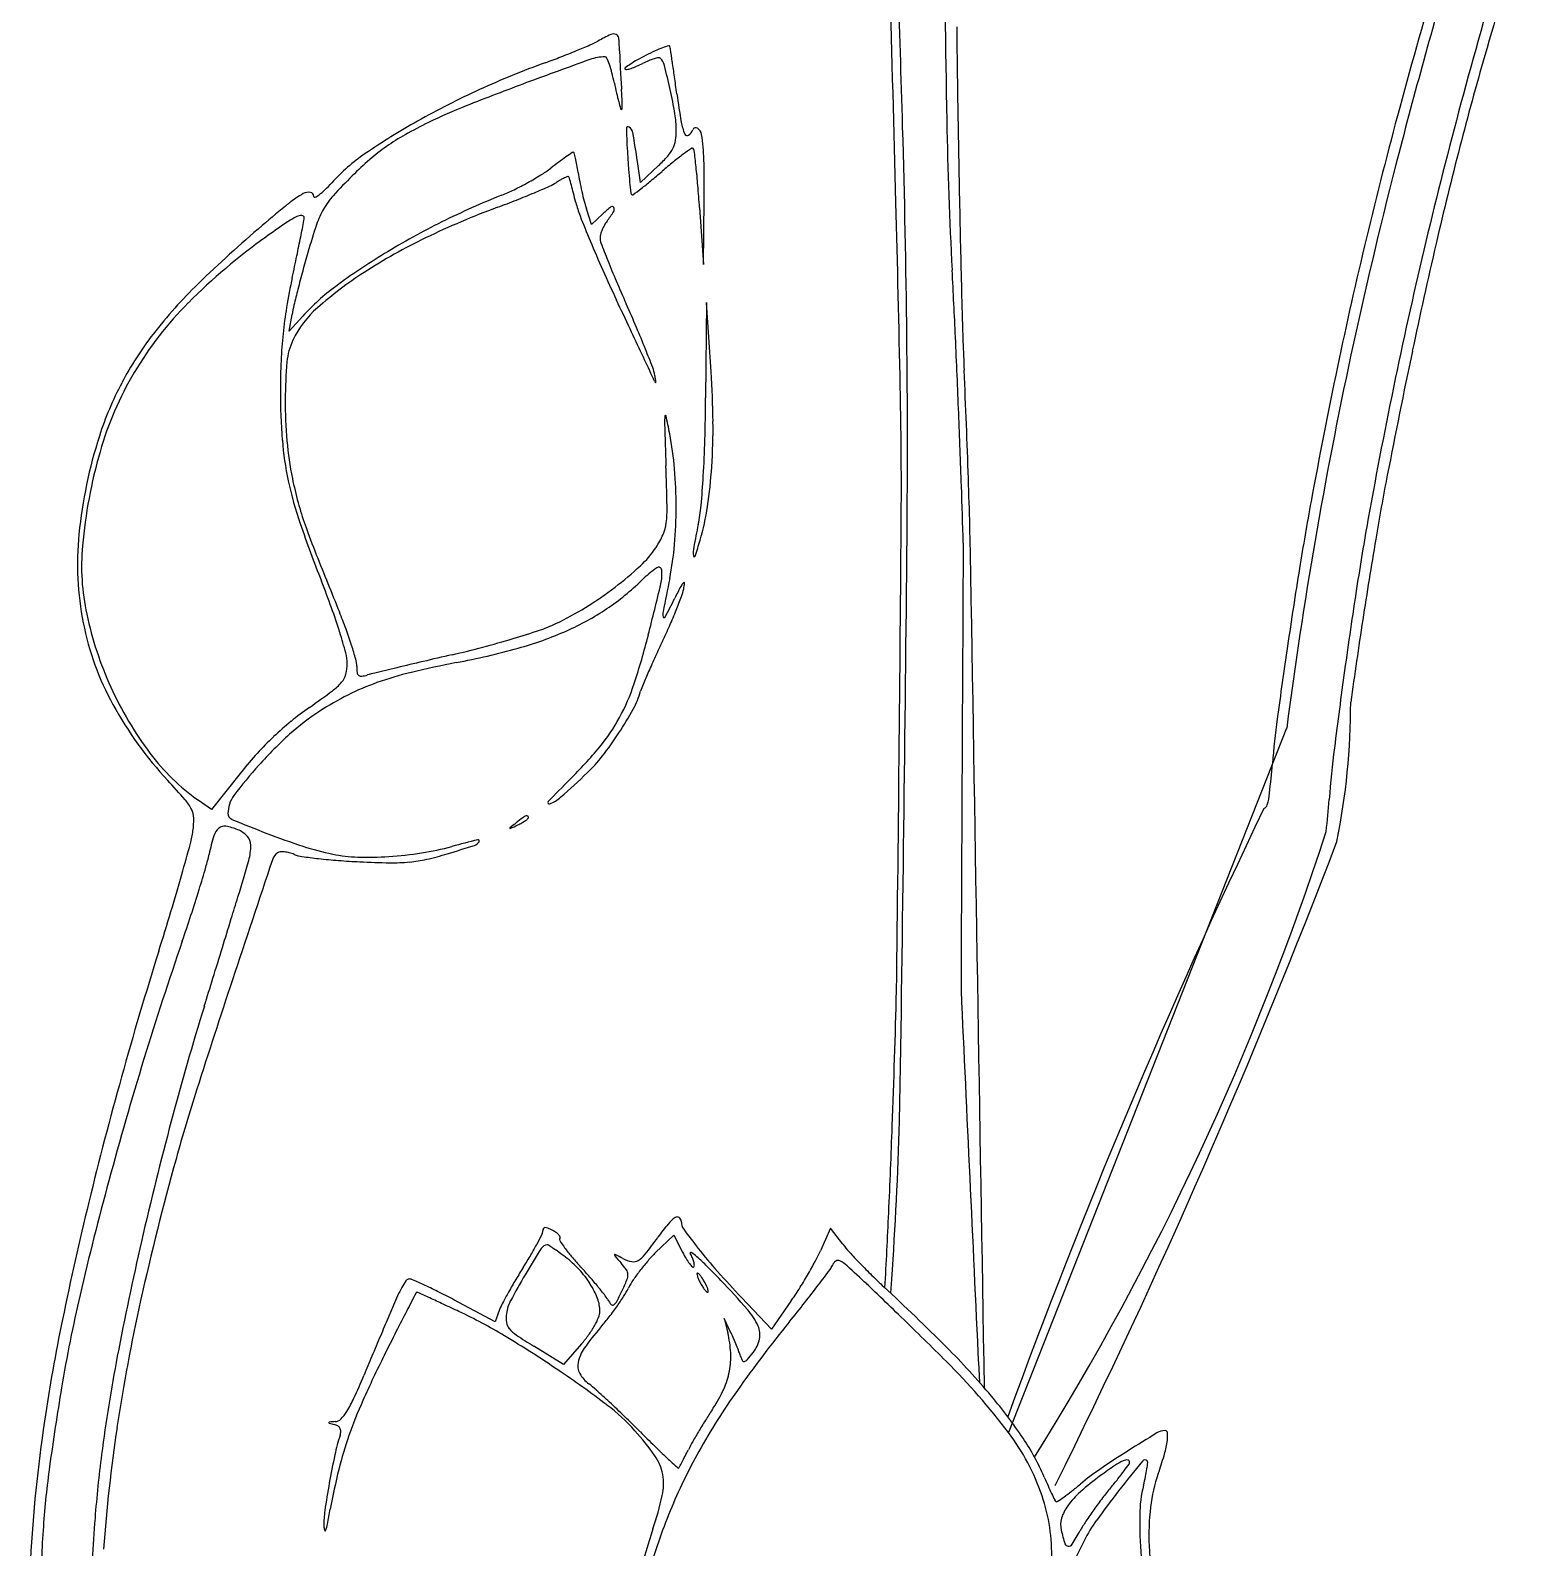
# Model space of a CAD drawing. Header units: millimetres. Extents: x 56222 to 3066687, y -650199 to -121287.
# Drawn here: x 140370.375 to 140374.77, y -185755.366 to -185750.892 of the extents above; entities that cross this region are included whole.
import ezdxf

# ---------------------------------------------------------------- set-up
doc = ezdxf.new("R2010")
doc.units = ezdxf.units.MM
doc.header["$MEASUREMENT"] = 0
doc.layers.add('$TD_AUDIT_GENERATED_(A0BDF17)', color=32, linetype='Continuous', lineweight=30)

msp = doc.modelspace()

# ---------------------------------------------------------------- linework, layer by layer
at = {"layer": '$TD_AUDIT_GENERATED_(A0BDF17)', "linetype": 'Continuous', "lineweight": 25, "ltscale": 2}
for p, q in [((140372.1748, -185751.3403), (140372.1655, -185751.2781)), ((140372.2275, -185751.2905), (140372.1748, -185751.3403)), ((140372.03, -185751.4643), (140372.0149, -185751.4175)), ((140372.0637, -185751.4326), (140372.03, -185751.4643)), ((140372.3487, -185751.4141), (140372.3607, -185751.5817)), ((140372.3607, -185751.5817), (140372.3625, -185751.3918)), ((140372.369, -185751.6943), (140372.3665, -185751.9756)), ((140372.3825, -185751.8982), (140372.369, -185751.6943)), ((140371.1389, -185751.7787), (140371.1471, -185751.7294)), ((140371.1786, -185751.7347), (140371.1389, -185751.7787)), ((140374.0797, -185752.9491), (140373.2592, -185755.0266)), ((140370.9982, -185753.078), (140370.9093, -185753.1897)), ((140370.9093, -185753.1897), (140370.8707, -185753.1623)), ((140372.7345, -185754.4242), (140372.7049, -185754.491)), ((140372.7708, -185754.4712), (140372.7345, -185754.4242)), ((140372.2191, -185754.4962), (140372.2726, -185754.4443)), ((140372.2726, -185754.4443), (140372.2985, -185754.4949)), ((140372.9126, -185754.6162), (140372.9154, -185754.5748)), ((140371.7456, -185754.6999), (140371.6237, -185754.6351)), ((140372.5604, -185754.7217), (140372.4722, -185754.6288)), ((140372.6179, -185754.6398), (140372.5604, -185754.7217)), ((140371.7592, -185754.6641), (140371.7456, -185754.6999)), ((140372.4413, -185754.7328), (140372.4216, -185754.6906)), ((140372.4216, -185754.6906), (140372.4318, -185754.7328)), ((140371.9472, -185754.8263), (140371.8602, -185754.7725)), ((140372.0006, -185754.7655), (140371.9472, -185754.8263))]:
    msp.add_line(p, q, dxfattribs=at)
for centre, radius, start, end in [((140041.4135, -185760.9431), 331.6777, 1.687364, 1.839541), ((140430.8523, -185750.0483), 57.7854, 180.459786, 181.099893), ((140474.4976, -185779.8218), 103.9203, 163.670115, 163.878442), ((140391.9947, -185755.8129), 18.1656, 163.6701, 165.58648), ((140392.2818, -185755.9473), 18.5096, 163.56349, 164.88036), ((140391.5008, -185755.6451), 17.5058, 163.5376, 164.97342), ((140214.7463, -185755.4573), 158.2334, 1.469414, 1.704098), ((140425.4818, -185750.2963), 52.3783, 180.63978, 180.95445), ((140371.1927, -185749.0253), 2.0829, 292.3748, 293.5541), ((140371.9028, -185750.6543), 0.3059, 293.5541, 298.4146), ((140372.4031, -185751.579), 0.7455, 115.06, 118.4145), ((140372.0949, -185750.9199), 0.0179, 65.8626, 115.0601), ((140372.0966, -185750.9161), 0.0138, 6.2773, 65.8626), ((140371.6683, -185750.9632), 0.4446, 1.4242, 6.2773), ((140372.3459, -185751.2352), 0.3107, 109.9683, 114.4517), ((140372.3468, -185751.2377), 0.3134, 106.5356, 109.9683), ((140372.2585, -185750.9401), 0.003, 13.5368, 106.5354), ((140372.1852, -185750.9578), 0.0784, 8.3835, 13.5369), ((140372.7882, -185753.4488), 2.6193, 109.9711, 114.5456), ((140379.0092, -185770.333), 20.5769, 109.84147, 110.3938), ((140371.0859, -185748.7643), 2.365, 289.971, 291.1673), ((140371.0964, -185748.7916), 2.3357, 291.1672, 292.3748), ((140372.07, -185751.1022), 0.1324, 89.9999, 109.8415), ((140372.07, -185750.9754), 0.00564, 23.1671, 89.9998), ((140371.7774, -185751.1006), 0.3239, 19.4996, 23.1672), ((140373.5697, -185750.916), 1.4573, 181.4242, 182.3877), ((140375.511, -185750.835), 3.4004, 182.3877, 182.8993), ((140372.3333, -185751.2774), 0.3427, 119.3687, 123.4138), ((140372.5191, -185751.6075), 0.7214, 117.0505, 119.3686), ((140372.3062, -185751.2416), 0.2817, 112.513, 116.513), ((140372.4839, -185751.5387), 0.6441, 114.4517, 117.0505), ((140372.2617, -185751.1343), 0.1657, 106.5595, 112.513), ((140372.255, -185751.1117), 0.142, 101.0893, 106.5595), ((140372.2288, -185750.9779), 0.00572, 44.9999, 101.0892), ((140372.2001, -185751.0066), 0.0463, 14.4635, 44.9999), ((140348.2047, -185754.4919), 24.3179, 8.29347, 8.38354), ((140361.163, -185752.603), 11.2227, 8.06617, 8.29352), ((140383.9702, -185753.6555), 9.6871, 163.87854, 165.52588), ((140371.7856, -185751.0977), 0.3152, 14.7455, 19.4997), ((140371.531, -185751.1647), 0.5785, 11.7278, 14.7455), ((140375.6044, -185750.8303), 3.4939, 182.8992, 183.4082), ((140372.1307, -185751.0042), 0.00252, 126.3112, 224.9998), ((140372.1324, -185751.0025), 0.00492, 224.9999, 283.3244), ((140372.3492, -185751.3016), 0.3716, 123.4139, 126.3113), ((140372.0933, -185750.8376), 0.1744, 283.3243, 287.7725), ((140372.0898, -185750.8265), 0.186, 287.7725, 293.0356), ((140372.036, -185750.7), 0.3235, 293.0356, 296.5129), ((140370.1155, -185751.5443), 2.1991, 12.5624, 14.4635), ((140353.1652, -185753.7365), 19.3003, 7.91478, 8.06627), ((140372.7209, -185753.3015), 2.4574, 114.5457, 119.3445), ((140374.9948, -185759.535), 9.0568, 110.39382, 111.60321), ((140373.4593, -185750.7644), 1.391, 191.7279, 192.9787), ((140372.8071, -185750.9147), 0.7217, 192.9787, 195.0228), ((140374.0572, -185750.9224), 1.9439, 183.4081, 184.1977), ((140371.3382, -185751.122), 0.7824, 2.5159, 4.1977), ((140370.8863, -185751.3725), 1.4094, 9.5958, 12.5624), ((140372.2367, -185752.57), 1.5656, 111.6033, 116.0352), ((140373.7448, -185750.6631), 1.6925, 195.0227, 195.7609), ((140372.1182, -185751.1222), 0.00234, 195.7609, 269.9999), ((140372.1182, -185751.1228), 0.00176, 269.9998, 358.3339), ((140371.7276, -185751.1049), 0.3926, 359.6987, 2.5159), ((140371.4545, -185751.1035), 0.6658, 358.3341, 359.6986), ((140375.3024, -185750.6589), 3.0497, 187.9149, 189.5045), ((140387.9358, -185754.7731), 14.0078, 164.88034, 166.50315), ((140388.9187, -185754.952), 14.8323, 164.97342, 166.59922), ((140372.5202, -185752.9444), 2.0477, 119.3446, 124.4222), ((140372.153, -185752.3986), 1.3748, 116.0352, 119.2921), ((140371.9833, -185751.1871), 0.2968, 0.1751, 9.5958), ((140372.4389, -185751.1383), 0.1463, 189.5045, 203.955), ((140386.2742, -185750.9042), 13.1992, 181.09979, 183.01571), ((140371.8024, -185751.7735), 0.6581, 119.292, 124.9425), ((140372.1381, -185751.1811), 0.00537, 55.7263, 181.7287), ((140374.601, -185751.1068), 2.4694, 181.7287, 183.5144), ((140372.1268, -185751.1977), 0.0254, 9.8375, 55.7263), ((140368.5506, -185751.8178), 3.655, 8.4913, 9.8375), ((140372.0931, -185751.1867), 0.187, 350.8369, 0.1751), ((140372.312, -185751.1946), 0.00751, 203.955, 305.5221), ((140372.2959, -185751.1721), 0.0352, 305.5221, 339.0063), ((140372.3374, -185751.188), 0.00927, 57.0788, 159.0062), ((140372.3277, -185751.203), 0.0271, 9.2424, 57.0788), ((140371.8101, -185751.2873), 0.5516, 1.5054, 9.2424), ((140338.9752, -185752.1774), 33.9869, 0.64457, 1.68735), ((140430.4906, -185750.2129), 57.3878, 180.954434, 181.248247), ((140371.685, -185751.7257), 0.5703, 124.4222, 137.5698), ((140371.77, -185751.7272), 0.6016, 124.9425, 130.8967), ((140373.4081, -185753.3282), 2.5239, 124.6604, 125.1612), ((140371.9762, -185751.2573), 0.00613, 89.9998, 124.6603), ((140371.9762, -185751.2535), 0.00241, 14.9703, 89.9997), ((140371.3642, -185751.4172), 0.6359, 13.5038, 14.9705), ((140372.1766, -185751.1927), 0.1048, 318.4039, 333.2591), ((140372.1985, -185751.2037), 0.0802, 333.259, 350.837), ((140372.7276, -185751.8402), 0.7229, 126.2263, 129.135), ((140373.0078, -185752.2228), 1.1971, 124.7805, 126.2264), ((140372.3273, -185751.2428), 0.00404, 44.9998, 124.7805), ((140372.3229, -185751.2472), 0.0101, 6.4855, 44.9999), ((140365.3563, -185752.0391), 7.0217, 6.09254, 6.48536), ((140386.3139, -185754.2604), 12.1077, 165.52598, 166.91963), ((140372.0146, -185752.0096), 0.9752, 130.8967, 135.0429), ((140371.685, -185751.0032), 0.3707, 301.8357, 307.355), ((140373.1091, -185752.8689), 1.9765, 126.4917, 127.355), ((140372.5934, -185752.1718), 1.1093, 125.1612, 126.4916), ((140371.6059, -185751.3591), 0.3873, 10.5831, 13.5037), ((140371.2567, -185751.4244), 0.7426, 8.7888, 10.5831), ((140375.1137, -185751.0753), 2.983, 183.5144, 184.3523), ((140373.7992, -185751.1753), 1.6648, 184.3523, 185.649), ((140371.9228, -185750.9674), 0.4442, 313.3232, 318.4039), ((140373.1588, -185752.3702), 1.4062, 129.1349, 130.9028), ((140369.7289, -185751.5724), 2.6242, 4.8736, 6.0926), ((140369.0259, -185751.3604), 3.3367, 359.4612, 1.5055), ((140388.3239, -185754.8695), 14.3755, 165.58645, 167.87042), ((140370.8846, -185750.9941), 0.5141, 314.3107, 317.5697), ((140372.4576, -185752.452), 1.6013, 135.0429, 137.9424), ((140371.4057, -185750.5504), 0.9027, 296.0341, 298.9244), ((140371.4203, -185750.5769), 0.8724, 298.9243, 301.8357), ((140371.8422, -185751.209), 0.1559, 294.0793, 302.6458), ((140372.0685, -185751.5623), 0.2636, 119.3818, 122.6459), ((140372.0081, -185751.455), 0.1406, 114.1554, 119.3817), ((140372.0049, -185751.4479), 0.1327, 109.8296, 114.1553), ((140371.9608, -185751.3255), 0.00269, 38.8478, 109.8294), ((140371.9545, -185751.3306), 0.0108, 15.9907, 38.8481), ((140369.6533, -185751.9901), 2.4046, 15.4919, 15.9906), ((140372.6151, -185751.2143), 0.632, 188.7889, 191.2105), ((140373.0243, -185751.1332), 1.0492, 191.2105, 192.8672), ((140376.0711, -185750.9506), 3.9478, 185.649, 186.1181), ((140371.615, -185750.6207), 0.9267, 307.2836, 309.5428), ((140371.0423, -185749.9271), 1.8262, 309.5428, 310.9028), ((140371.3317, -185751.6414), 0.3082, 119.4423, 128.9282), ((140371.1957, -185751.4006), 0.0317, 80.0421, 119.4423), ((140371.1991, -185751.3812), 0.012, 359.9999, 80.0421), ((140371.2139, -185751.3812), 0.00273, 179.9998, 295.1453), ((140371.1877, -185751.3255), 0.0644, 295.1453, 307.3026), ((140371.1151, -185751.2301), 0.1843, 307.3026, 314.3107), ((140371.4422, -185751.5359), 0.2337, 137.9425, 149.946), ((140372.6197, -185753.5256), 2.3116, 111.6833, 116.4829), ((140371.5724, -185750.8917), 0.5228, 291.6833, 296.0341), ((140370.9374, -185749.1791), 2.3783, 291.4996, 292.8717), ((140370.9761, -185749.2708), 2.2788, 292.8717, 294.0792), ((140370.7596, -185751.6834), 1.2566, 14.3711, 15.4918), ((140369.8952, -185751.9049), 2.1489, 13.6213, 14.3711), ((140372.9801, -185751.1434), 1.0038, 192.8673, 194.5375), ((140372.1542, -185751.3705), 0.00841, 186.1182, 221.5923), ((140372.1501, -185751.3741), 0.00293, 221.5923, 306.4009), ((140370.9714, -185749.7754), 1.9892, 306.4009, 307.2835), ((140367.5843, -185751.7552), 4.7766, 4.095, 4.8736), ((140373.7649, -185754.6539), 4.1807, 128.9282, 130.3377), ((140371.456, -185751.5438), 0.2496, 149.946, 161.4171), ((140372.605, -185753.7125), 2.4519, 110.3398, 115.7227), ((140370.7184, -185748.6232), 2.9758, 290.3397, 291.4996), ((140372.2873, -185751.3253), 0.3124, 193.6213, 201.2975), ((140372.3913, -185751.296), 0.3956, 194.5376, 197.8857), ((140372.2793, -185751.6621), 0.3148, 127.5525, 133.2117), ((140371.7214, -185751.1862), 0.4444, 322.8975, 327.3401), ((140372.0909, -185751.4171), 0.00576, 29.3566, 127.5525), ((140372.0859, -185751.4198), 0.0114, 327.3401, 29.3566), ((140253.4301, -185754.465), 119.5369, 1.207898, 1.469396), ((140373.4849, -185754.3241), 3.748, 130.3377, 134.236), ((140373.2578, -185754.5577), 3.7591, 124.4785, 125.6047), ((140371.2771, -185751.6734), 0.2602, 116.5559, 124.4786), ((140371.1746, -185751.4683), 0.0308, 86.8437, 116.5559), ((140351.9193, -185747.651), 19.6344, 348.69322, 348.83646), ((140371.1759, -185751.4445), 0.00706, 359.6073, 86.8437), ((140371.1408, -185751.4443), 0.0422, 348.8365, 359.6073), ((140373.0944, -185752.0946), 1.9781, 161.4172, 163.9136), ((140372.61, -185753.5063), 2.29, 116.483, 121.3164), ((140375.2381, -185750.1749), 3.4795, 201.2975, 202.6084), ((140372.1692, -185751.5252), 0.117, 157.2831, 164.1352), ((140372.183, -185751.531), 0.1319, 150.6662, 157.2832), ((140372.1608, -185751.5185), 0.1065, 142.8973, 150.6662), ((140424.3116, -185750.3475), 51.2074, 181.24827, 181.54071), ((140372.1271, -185752.9785), 1.8168, 125.6048, 135.053), ((140363.3555, -185749.9376), 7.9718, 348.2843, 348.69316), ((140372.2536, -185752.9831), 1.6423, 115.7228, 122.9914), ((140375.5034, -185750.0645), 3.7669, 202.6083, 204.0331), ((140372.0932, -185751.5036), 0.0379, 164.1351, 179.9999), ((140372.0971, -185751.5036), 0.0419, 179.9999, 200.7885), ((140375.5957, -185750.1754), 3.7842, 200.7885, 201.6243), ((140387.4266, -185754.6509), 13.4841, 166.50311, 168.15939), ((140388.4554, -185754.8416), 14.3561, 166.59928, 168.2528), ((140389.0915, -185754.9058), 14.9592, 166.91966, 168.16641), ((140357.463, -185748.7156), 13.9897, 348.01597, 348.28435), ((140374.8193, -185752.5921), 3.7733, 163.9136, 164.7774), ((140372.4298, -185753.2101), 1.9433, 121.3164, 126.4314), ((140374.4973, -185750.6108), 2.6026, 201.6243, 203.0699), ((140374.5788, -185752.5266), 3.524, 164.7775, 165.6866), ((140372.0163, -185752.6176), 1.2065, 122.9915, 131.198), ((140376.1072, -185749.7952), 4.4279, 204.0331, 205.2952), ((140345.5299, -185753.0507), 27.6017, 2.6036, 3.01567), ((140371.8586, -185752.6539), 1.4168, 134.236, 142.2946), ((140373.2173, -185752.0597), 2.1157, 168.016, 170.4457), ((140374.2387, -185752.4398), 3.173, 165.6866, 166.5575), ((140371.6634, -185752.1717), 0.6527, 126.4314, 137.97), ((140375.9615, -185749.9872), 4.1941, 203.0699, 204.0811), ((140371.583, -185752.4354), 1.0481, 135.053, 149.3177), ((140371.5321, -185751.7929), 0.3902, 166.5574, 170.6337), ((140325.1718, -185773.8671), 51.9092, 25.19142, 25.29524), ((140368.1673, -185753.4707), 4.3432, 23.088, 24.081), ((140372.3789, -185751.9186), 1.2654, 170.4457, 174.0163), ((140371.4155, -185751.9312), 0.2942, 131.198, 154.6141), ((140382.823, -185751.4634), 9.7038, 181.54074, 182.5434), ((140371.5307, -185752.4004), 1.0024, 142.2946, 152.1137), ((140372.3813, -185751.9189), 1.2678, 174.0163, 177.583), ((140343.6655, -185765.1681), 31.4717, 25.04046, 25.1915), ((140369.2475, -185753.0102), 3.1689, 21.8302, 23.0879), ((140371.3212, -185751.8865), 0.1899, 154.6141, 174.8461), ((140369.1043, -185753.0675), 3.3232, 20.8259, 21.8302), ((140344.7442, -185752.1125), 28.2174, 359.44576, 0.6446), ((140328.3096, -185753.8337), 44.8398, 2.31709, 2.60357), ((140399.5802, -185757.1034), 25.6756, 168.16635, 168.99828), ((140373.2443, -185751.9553), 2.1316, 177.583, 179.9999), ((140372.4202, -185751.9856), 1.2933, 174.8461, 179.7554), ((140322.7301, -185774.9484), 54.579, 24.96646, 25.04049), ((140387.5179, -185754.6963), 13.5511, 167.87037, 170.22583), ((140371.5362, -185752.4077), 0.9937, 149.3178, 164.029), ((140371.8832, -185752.063), 0.3593, 22.347, 24.9664), ((140372.081, -185751.9353), 0.1384, 10.7512, 20.826), ((140372.2303, -185751.9203), 0.016, 202.3471, 220.0166), ((140371.854, -185751.9784), 0.3694, 8.607, 10.7511), ((140372.1898, -185751.9275), 0.0299, 355.0891, 8.6069), ((140369.7516, -185752.0734), 2.6368, 0.6066, 3.8086), ((140343.1926, -185753.2238), 29.9657, 1.93288, 2.54342), ((140389.5181, -185755.0894), 15.621, 168.15936, 169.64261), ((140389.0983, -185754.9753), 15.0127, 168.25288, 169.85186), ((140371.4953, -185752.3817), 0.9623, 152.1137, 162.2381), ((140372.9567, -185751.9553), 1.8441, 179.9999, 184.5049), ((140372.2187, -185751.93), 0.000832, 220.0164, 355.089), ((140358.218, -185752.2555), 14.7257, 359.98545, 1.20791), ((140372.4905, -185751.9859), 1.3637, 179.7554, 184.8988), ((140366.0777, -185751.9213), 6.2891, 358.37889, 359.50508), ((140372.406, -185752.0468), 0.1607, 173.3971, 181.8723), ((140416.383, -185750.6092), 44.1613, 181.87237, 182.03303), ((140372.248, -185752.0285), 0.00171, 12.2749, 173.3971), ((140370.081, -185752.5), 2.2195, 10.8802, 12.2748), ((140370.6296, -185752.0641), 1.7587, 356.2694, 0.6066), ((140330.4877, -185753.7456), 42.6599, 2.02807, 2.31707), ((140371.9206, -185752.5179), 1.4089, 162.2381, 174.2631), ((140372.0178, -185752.0293), 0.9022, 184.5049, 192.1955), ((140372.0732, -185752.0217), 0.9448, 184.8988, 191.6705), ((140371.271, -185752.2713), 1.0076, 4.9036, 10.8802), ((140368.7855, -185751.9979), 3.5802, 356.6616, 358.3788), ((140372.018, -185752.5456), 1.4948, 164.029, 174.862), ((140363.9135, -185752.4718), 8.3413, 1.21623, 2.03303), ((140370.9674, -185752.2973), 1.3123, 0.001, 4.9037), ((140370.9952, -185752.0879), 1.3923, 351.4098, 356.2694), ((140372.2267, -185751.9841), 1.1159, 192.1955, 198.943), ((140372.3453, -185751.9654), 1.2227, 191.6705, 195.1261), ((140369.7199, -185752.0524), 2.6442, 354.7747, 356.6615), ((140356.9998, -185752.8068), 16.1312, 1.43078, 2.02803), ((140354.8426, -185752.8306), 18.3091, 1.04982, 1.93286), ((140381.5775, -185753.6035), 7.3359, 168.9982, 170.49864), ((140372.0511, -185752.045), 0.9179, 195.1261, 199.4104), ((140085.9365, -185750.1924), 287.0147, 359.294932, 359.587398), ((140383.6056, -185754.0088), 9.6106, 169.64265, 170.83691), ((140371.905, -185752.3021), 0.348, 353.0331, 1.2163), ((140370.9959, -185752.2973), 1.2839, 355.0522, 0.0011), ((140371.8779, -185752.2498), 0.4772, 348.072, 354.7746), ((140371.6039, -185752.1799), 0.7768, 343.8876, 351.4099), ((140382.8878, -185753.8636), 8.7035, 169.85186, 171.23359), ((140374.8558, -185751.0818), 3.8956, 198.9429, 201.6034), ((140373.2843, -185751.6104), 2.2254, 199.4104, 201.8264), ((140372.1316, -185752.3298), 0.1198, 336.0071, 353.0331), ((140375.3284, -185752.9787), 3.0495, 168.072, 169.3668), ((140371.4042, -185752.466), 0.8899, 174.2631, 191.2287), ((140371.198, -185752.4718), 0.6715, 174.862, 192.1567), ((140371.9705, -185752.2512), 0.2994, 312.816, 326.5046), ((140372.0023, -185752.2722), 0.2613, 326.5046, 336.007), ((140371.3978, -185752.3321), 0.8805, 348.4868, 355.0522), ((140372.4151, -185752.4317), 0.0853, 169.3669, 186.4716), ((140371.4303, -185752.1297), 0.9574, 340.9716, 343.8876), ((140129.1854, -185750.1633), 243.7851, 359.072735, 359.477739), ((141603.7489, -185759.007), 1230.6407, 179.6925749, 179.7539761), ((140387.7661, -185754.739), 13.8029, 170.22584, 172.54899), ((140391.9554, -185755.3404), 17.8582, 170.49863, 171.27052), ((140395.9664, -185742.5262), 26.659, 201.82635, 202.21825), ((140372.333, -185752.441), 0.00259, 186.4715, 340.9715), ((140371.4879, -185751.7303), 1.0095, 307.2791, 312.816), ((140372.4426, -185752.7843), 0.3785, 125.622, 134.2984), ((140372.2276, -185752.4842), 0.00937, 6.8189, 125.6221), ((140372.1216, -185752.4969), 0.1161, 346.5724, 6.819), ((140388.9555, -185755.9085), 17.0378, 168.48681, 168.82234), ((129971.5202, -185927.5264), 10403.1009, 0.95082007, 0.96404146), ((140391.1541, -185755.2263), 17.2567, 170.83696, 171.60747), ((140368.826, -185753.4695), 2.5898, 19.7503, 21.6034), ((140371.4194, -185751.6404), 1.1225, 301.8691, 307.2791), ((140371.6693, -185751.9918), 0.7288, 303.8643, 314.2984), ((140360.6481, -185749.7577), 11.9121, 345.826, 346.57245), ((140374.1911, -185753.5239), 2.1416, 152.4018, 153.4442), ((140372.3369, -185752.5546), 0.0493, 136.6682, 152.4018), ((140372.1471, -185752.5067), 0.1581, 339.7335, 348.4664), ((140372.3023, -185752.522), 0.00181, 356.3604, 136.6683), ((140372.1857, -185752.5146), 0.1186, 348.4665, 356.3601), ((140390.1442, -185754.9827), 16.0457, 171.2335, 172.1076), ((140369.5587, -185753.2065), 1.8113, 17.3277, 19.7504), ((140371.5564, -185751.8607), 0.8631, 295.281, 301.8691), ((140371.6413, -185751.9501), 0.779, 293.9388, 303.8643), ((140369.5503, -185751.2044), 3.0465, 332.2644, 333.4442), ((140371.0141, -185752.0883), 1.3659, 337.9471, 339.7335), ((140371.3526, -185752.4763), 0.8373, 191.2287, 208.7994), ((140371.575, -185752.3906), 1.0572, 192.1566, 204.4666), ((140369.8951, -185753.1753), 1.5033, 20.1591, 22.2182), ((140371.7377, -185752.2447), 0.4385, 288.5322, 295.2811), ((140372.2763, -185752.6127), 0.0361, 168.8223, 194.2911), ((140372.2442, -185752.6209), 0.00296, 194.2911, 332.2645), ((140370.8716, -185752.0306), 1.5196, 336.0753, 337.947), ((140392.3571, -185755.4021), 18.2646, 171.27055, 172.04037), ((140369.7305, -185753.1529), 1.6314, 15.1057, 17.3278), ((140370.1984, -185753.064), 1.1802, 17.6901, 20.159), ((140370.9573, -185749.8837), 2.9252, 284.8903, 286.7198), ((140371.0528, -185750.2014), 2.5935, 286.7199, 288.5322), ((140371.5369, -185751.715), 1.0363, 285.4812, 293.9388), ((140370.1809, -185752.1653), 2.08, 341.7082, 345.826), ((140370.7288, -185751.9672), 1.6759, 334.3361, 336.0753), ((140371.1905, -185752.7588), 0.1191, 0.0484, 15.1058), ((140370.2615, -185753.0439), 1.114, 15.4941, 17.6901), ((140378.1563, -185781.0126), 29.0253, 103.01602, 103.18997), ((140370.9812, -185749.9732), 2.8326, 283.016, 284.8902), ((140371.198, -185750.4913), 2.306, 280.8303, 285.4812), ((140374.9059, -185753.9743), 2.9584, 154.3361, 155.3134), ((140391.0396, -185755.2095), 17.141, 171.60745, 172.33029), ((140371.1831, -185752.7588), 0.1265, 345.3781, 0.0484), ((140371.261, -185752.7668), 0.0768, 359.9999, 15.494), ((140371.4867, -185752.7668), 0.149, 179.9998, 187.2062), ((140377.1192, -185776.4963), 24.3916, 103.42588, 103.58287), ((140375.9463, -185771.5827), 19.3399, 103.19002, 103.42585), ((140372.1464, -185755.4485), 2.741, 100.8302, 103.6669), ((140374.4887, -185753.7825), 2.4992, 155.3134, 156.4224), ((140371.1666, -185752.7055), 0.1669, 306.5263, 319.3543), ((140371.2486, -185752.7759), 0.0588, 319.3543, 345.3781), ((140371.652, -185753.5322), 0.7608, 109.5579, 116.5715), ((140371.3516, -185752.7839), 0.0128, 187.2061, 230.7724), ((140371.3508, -185752.7849), 0.0115, 230.7725, 277.7079), ((140371.3365, -185752.6795), 0.1178, 277.7079, 286.2096), ((140371.5044, -185753.2569), 0.4835, 103.5829, 106.2097), ((140371.742, -185753.7856), 1.0298, 103.6669, 109.5579), ((140371.5713, -185752.6249), 0.6156, 331.5126, 341.7082), ((140372.3668, -185752.8974), 0.2001, 157.4348, 163.5425), ((140374.3293, -185753.713), 2.3254, 156.4225, 157.4348), ((140389.7331, -185754.9257), 15.6306, 172.10755, 172.95209), ((140371.569, -185752.3934), 1.0505, 204.4666, 216.8108), ((140369.3819, -185750.2958), 3.1655, 305.0195, 306.5264), ((140371.6872, -185753.6027), 0.8396, 116.5715, 123.0852), ((140371.922, -185752.766), 0.2637, 331.1387, 343.5425), ((140371.6109, -185752.3343), 1.1321, 208.7993, 222.8142), ((140371.622, -185753.5026), 0.7202, 123.0851, 132.0313), ((140371.7257, -185753.6408), 0.9189, 125.0196, 129.2697), ((140371.2032, -185752.3699), 1.0844, 326.8013, 331.1387), ((140372.2198, -185752.8777), 2.0487, 348.5664, 0.1351), ((140371.7358, -185753.6531), 0.9349, 129.2698, 133.4654), ((140371.6393, -185752.6618), 0.5382, 320.4284, 331.5127), ((140376.7381, -185753.2835), 2.7103, 172.3303, 175.155), ((140371.7529, -185753.6712), 0.9597, 133.4654, 137.6054), ((140371.9522, -185753.8689), 1.2133, 132.0313, 138.0842), ((140371.1962, -185752.3653), 1.0928, 322.3804, 326.8013), ((140371.2464, -185752.6348), 0.6476, 216.8108, 234.5466), ((140371.8145, -185753.7274), 1.0432, 137.6054, 141.4945), ((140371.0407, -185752.1671), 1.3148, 314.7409, 320.4285), ((140371.7312, -185752.7776), 0.4173, 313.3093, 322.3805), ((140377.4091, -185753.402), 3.2129, 172.9522, 175.6818), ((140372.0136, -185753.924), 1.2958, 138.0843, 143.2318), ((140369.0694, -185749.9538), 4.2979, 311.8884, 313.3093), ((140369.1773, -185752.6426), 4.8776, 354.1354, 355.155), ((140368.8867, -185754.8582), 2.5816, 41.1173, 42.8142), ((140373.7583, -185754.9094), 2.546, 134.741, 136.7898), ((140370.7299, -185753.2492), 0.135, 26.5865, 41.1173), ((140371.0464, -185753.2013), 0.0884, 143.2319, 179.8064), ((140371.9057, -185753.169), 0.00413, 136.7899, 291.0354), ((140371.8701, -185753.0766), 0.1031, 291.0355, 311.8884), ((140374.0065, -185753.1711), 0.0166, 291.0859, 343.4487), ((140373.8397, -185753.1215), 0.1907, 343.4488, 354.1354), ((140372.2515, -185753.0143), 1.9593, 352.9649, 355.7328), ((140370.7957, -185753.2163), 0.0614, 1.4648, 26.5865), ((140370.6261, -185753.2207), 0.231, 352.0852, 1.4648), ((140370.9767, -185753.201), 0.0187, 179.8064, 247.4093), ((140372.7445, -185748.9524), 4.6205, 247.4094, 248.7916), ((140372.2682, -185753.8026), 0.7358, 126.8381, 128.7004), ((140371.7595, -185753.1131), 0.1326, 299.4356, 304.6516), ((140371.8556, -185753.2517), 0.0475, 113.079, 126.8382), ((140371.765, -185753.121), 0.123, 304.6515, 309.1449), ((140371.839, -185753.2127), 0.00508, 55.0016, 113.079), ((140371.8387, -185753.213), 0.00547, 359.9999, 55.0016), ((140371.8399, -185753.213), 0.0043, 309.1452, 360), ((140391.9772, -185761.8055), 19.9253, 154.36983, 159.96739), ((140370.5574, -185753.2111), 0.3004, 344.7899, 352.0851), ((140371.5801, -185753.4659), 0.6929, 163.2914, 167.8955), ((140370.9613, -185753.2802), 0.0468, 130.3397, 163.2914), ((140370.9475, -185753.2639), 0.0254, 80.0298, 130.3397), ((140370.9229, -185753.4036), 0.1673, 67.4998, 80.0298), ((140370.9558, -185753.3243), 0.0815, 43.1384, 67.4998), ((140370.9874, -185753.2947), 0.0381, 0.21, 43.1383), ((140371.7851, -185751.4246), 1.9686, 248.7915, 252.0748), ((140371.7901, -185753.2444), 0.00115, 128.9165, 213.6042), ((140371.7901, -185753.2444), 0.00121, 213.6038, 295.6421), ((140375.8165, -185758.2315), 6.4107, 128.70037, 128.91626), ((140368.9559, -185747.3401), 6.5505, 295.64225, 295.8547), ((140371.717, -185753.0378), 0.2191, 295.8547, 299.4356), ((140366.2286, -185750.6644), 8.3779, 328.0378, 341.99263), ((140363.0451, -185751.1686), 8.0855, 344.11795, 344.78991), ((140370.8618, -185753.2951), 0.1637, 344.3386, 0.21), ((140371.1126, -185753.3283), 0.0142, 93.3278, 125.6076), ((140371.1163, -185753.3917), 0.0777, 84.1552, 93.3277), ((140371.114, -185753.4146), 0.1007, 75.698, 84.1551), ((140371.4353, -185752.506), 0.832, 252.0748, 258.3236), ((140371.3997, -185752.4861), 0.8413, 278.8415, 285.0729), ((140370.1234, -185748.4428), 5.0973, 286.8955, 287.8354), ((140372.6751, -185757.2219), 4.0632, 103.9659, 105.0729), ((140371.6768, -185753.2707), 0.0257, 287.8353, 327.675), ((140371.6953, -185753.2824), 0.00369, 327.6749, 103.9658), ((140353.7901, -185745.4774), 21.8779, 333.66594, 339.09508), ((140366.8173, -185752.174), 4.2445, 342.8508, 343.7781), ((140370.3532, -185753.2028), 0.5619, 343.7782, 347.8954), ((140597.1495, -185828.6423), 238.2733, 161.576184, 161.666024), ((140366.7518, -185752.1429), 4.4321, 342.8828, 344.3386), ((140371.1288, -185753.3509), 0.0419, 125.6076, 161.5762), ((140371.1084, -185753.4365), 0.1234, 68.4355, 75.6979), ((140371.1907, -185753.2283), 0.1006, 248.4355, 261.7861), ((140371.4037, -185751.7528), 1.5914, 261.7862, 263.5669), ((140371.4106, -185751.6912), 1.6533, 263.5669, 265.6082), ((140371.3539, -185752.8999), 0.4299, 258.3236, 268.2555), ((140371.4468, -185751.2198), 2.1261, 265.6082, 267.2986), ((140371.3706, -185752.3528), 0.9772, 268.2554, 273.6311), ((140371.479, -185750.5371), 2.8096, 267.2987, 269.1097), ((140371.3648, -185752.2621), 1.0681, 273.6311, 278.8416), ((140371.4439, -185752.7994), 0.547, 269.1098, 275.1982), ((140371.4582, -185752.9573), 0.3885, 275.1983, 282.7618), ((140371.3515, -185752.486), 0.8717, 282.7618, 286.8956), ((140363.6097, -185751.3293), 7.4984, 343.25299, 344.11792), ((140366.3502, -185752.0299), 4.7333, 341.8905, 342.8508), ((140178.568, -185694.1884), 201.3379, 342.863848, 342.88287), ((140360.8161, -185750.4887), 10.4157, 342.57682, 343.25291), ((140366.1403, -185751.9613), 4.9541, 340.9626, 341.8905), ((139780.1735, -185571.3515), 618.2397, 342.8556401, 342.8638907), ((140380.6116, -185756.9547), 10.3544, 160.96252, 162.98524), ((140382.2515, -185757.2156), 12.0504, 162.57677, 164.415), ((139724.4009, -185554.1461), 676.6058, 342.8476003, 342.8556217), ((140400.96, -185763.6298), 31.5925, 161.66592, 162.28036), ((139932.8117, -185618.4699), 458.4943, 342.836774, 342.847545), ((140332.0523, -185752.6312), 40.8917, 357.90971, 358.46823), ((140987.8018, -185725.4854), 615.3305, 182.6302188, 182.7330696), ((140379.5015, -185756.4293), 9.0145, 162.83679, 165.07882), ((140381.5562, -185757.2438), 11.3423, 162.98519, 164.87431), ((140381.6332, -185757.0432), 11.4085, 164.41504, 166.33027), ((140376.0848, -185755.6817), 5.4784, 162.2803, 164.5267), ((140380.8378, -185756.7854), 10.3974, 165.07882, 167.09329), ((140359.5561, -185753.6774), 13.3894, 356.15683, 358.1548), ((140343.3449, -185753.0433), 29.5916, 357.41311, 357.90975), ((140379.1101, -185756.5192), 8.6175, 164.52669, 167.38812), ((140380.3309, -185756.9126), 10.0731, 164.87427, 166.84634), ((140380.2891, -185756.7163), 10.0252, 166.33036, 168.35674), ((140350.4944, -185753.3664), 22.4348, 356.84774, 357.41314), ((140371.863, -185754.4319), 0.0234, 333.649, 359.9999), ((140371.8999, -185754.4319), 0.0135, 150.0803, 180), ((140371.893, -185754.4279), 0.0055, 91.6728, 150.0802), ((140371.8934, -185754.4421), 0.0197, 66.4358, 91.673), ((140371.821, -185754.608), 0.2008, 61.8449, 66.4358), ((140371.869, -185754.5184), 0.0991, 54.5884, 61.8449), ((140372.8747, -185754.9169), 0.7988, 140.7892, 144.3161), ((140372.334, -185754.4757), 0.1009, 124.6, 140.7893), ((140372.2826, -185754.4012), 0.0104, 56.4896, 124.6001), ((140372.2809, -185754.4037), 0.0134, 359.9998, 56.4896), ((140372.3346, -185754.4037), 0.0402, 179.9999, 215.8061), ((140373.6074, -185753.4856), 1.6096, 215.8061, 218.3163), ((140379.978, -185756.5884), 9.5154, 167.09326, 169.179), ((140371.0901, -185754.0541), 0.8836, 329.4916, 331.9254), ((140370.9553, -185753.9822), 1.0364, 331.9254, 333.6489), ((140371.9013, -185754.4958), 0.0228, 95.3697, 147.94), ((140371.8997, -185754.479), 0.00593, 57.1384, 95.3697), ((140371.3887, -185755.2701), 0.9477, 56.0938, 57.1384), ((140371.9, -185754.4748), 0.0456, 41.623, 54.5883), ((140371.9186, -185754.4582), 0.0207, 21.8075, 41.6231), ((140371.9403, -185754.4583), 0.00482, 134.9999, 213.2687), ((140372.3688, -185754.1771), 0.5173, 213.2688, 216.086), ((140371.9341, -185754.452), 0.00399, 314.9998, 21.8073), ((140370.9688, -185753.5482), 1.5476, 321.9919, 324.316), ((140373.0617, -185754.2468), 0.3674, 217.6384, 222.3956), ((140370.6838, -185753.8147), 1.3552, 327.7251, 329.4916), ((140374.9169, -185756.3846), 3.5812, 147.94, 149.3962), ((140371.5982, -185754.9584), 0.5721, 54.0355, 56.0937), ((140371.3555, -185755.2929), 0.9854, 52.6657, 54.0355), ((140372.3091, -185754.2207), 0.4434, 216.086, 220.2156), ((140371.7611, -185754.7611), 0.3166, 42.7678, 52.6657), ((140372.6264, -185753.9523), 0.859, 220.2157, 222.7334), ((140372.1006, -185754.5035), 0.00293, 160.4792, 221.2504), ((140372.0992, -185754.503), 0.00149, 62.8252, 160.4793), ((140375.5848, -185751.4479), 4.6372, 221.2505, 221.6071), ((140370.8219, -185756.9911), 2.7982, 62.3073, 62.825), ((140372.1678, -185754.4267), 0.0979, 242.3073, 258.6193), ((140372.1538, -185754.4962), 0.027, 258.6192, 301.0768), ((140372.1289, -185754.4548), 0.0753, 301.0768, 321.9918), ((140372.6578, -185754.9206), 0.6109, 139.0118, 142.447), ((140372.488, -185754.7731), 0.3859, 134.1657, 139.0118), ((140372.5999, -185754.3403), 0.3387, 207.159, 210.8165), ((140372.444, -185754.4333), 0.1572, 210.8165, 217.3105), ((140372.323, -185754.4975), 0.00195, 57.3677, 208.1195), ((140372.19, -185754.5685), 0.1489, 22.5361, 28.1198), ((140372.2521, -185754.6082), 0.1334, 48.5097, 57.3678), ((140372.2419, -185754.547), 0.0927, 14.5723, 22.5361), ((140372.2663, -185754.5407), 0.0675, 6.0083, 14.5723), ((140371.8722, -185755.0378), 0.7069, 45.1008, 48.5096), ((140373.5797, -185753.5074), 1.5744, 218.3163, 221.5403), ((140371.5493, -185753.9082), 1.2951, 329.6681, 331.6913), ((140372.2928, -185754.3087), 0.4506, 331.6912, 336.1377), ((140372.7659, -185754.5437), 0.0275, 125.1094, 159.0063), ((140372.7568, -185754.5308), 0.0118, 61.5953, 125.1095), ((140372.7109, -185754.6158), 0.1084, 47.8105, 61.5952), ((140374.0366, -185753.3568), 1.6875, 222.3955, 223.9303), ((140373.5778, -185755.5926), 2.0254, 149.3962, 151.8761), ((140373.2621, -185755.4431), 1.6943, 147.7251, 149.1958), ((140371.7762, -185754.7471), 0.2961, 32.3578, 42.7677), ((140370.8557, -185755.5883), 1.5518, 41.2593, 42.7334), ((140370.9962, -185755.465), 1.3649, 39.6362, 41.2592), ((140371.9646, -185754.6628), 0.2044, 34.5297, 41.6071), ((140372.1124, -185754.5611), 0.025, 1.2554, 34.5297), ((140372.0983, -185754.5614), 0.0391, 337.1328, 1.2553), ((140372.6323, -185754.901), 0.5787, 142.4471, 145.9231), ((140372.4038, -185754.4639), 0.1067, 217.3104, 224.2615), ((140372.3296, -185754.5363), 0.00298, 224.2617, 315), ((140372.3275, -185754.5342), 0.0059, 314.9998, 6.0081), ((140372.3426, -185754.5587), 0.00172, 90, 184.8089), ((140372.3744, -185754.556), 0.0336, 184.8089, 195.9172), ((140372.4083, -185754.5463), 0.0689, 195.9172, 203.9467), ((140372.3426, -185754.5619), 0.00492, 43.5731, 89.9998), ((140372.2781, -185754.6232), 0.0939, 38.1383, 43.5731), ((140372.2659, -185754.6328), 0.1094, 32.3078, 38.1383), ((140370.6771, -185756.2371), 2.4, 43.7289, 45.1008), ((140374.7111, -185752.5051), 3.0859, 221.5403, 223.4888), ((140371.4728, -185753.8634), 1.3838, 327.6684, 329.6682), ((140368.0876, -185751.0775), 5.7979, 322.70087, 323.25137), ((140372.6914, -185754.5151), 0.0522, 323.2514, 339.0062), ((140369.1605, -185758.5328), 5.395, 46.9788, 47.8105), ((140374.1815, -185753.2172), 1.8887, 223.9303, 225.4578), ((140374.0033, -185753.3984), 1.6345, 225.4578, 227.1602), ((140371.8274, -185754.7999), 0.4091, 150.571, 154.4271), ((140371.845, -185754.8098), 0.4293, 147.5672, 150.5709), ((140371.493, -185754.5861), 0.0122, 108.4349, 147.5672), ((140371.4931, -185754.5866), 0.0127, 66.9901, 108.4349), ((140370.7685, -185756.2929), 1.8665, 65.7898, 66.9902), ((140371.515, -185754.6159), 0.00263, 89.9998, 152.5548), ((140371.515, -185754.6205), 0.00726, 65.5826, 89.9997), ((140371.0538, -185755.6585), 1.1709, 63.5052, 65.7899), ((140370.6736, -185756.4211), 2.0231, 61.9883, 63.5052), ((140373.0188, -185755.3032), 1.4136, 150.7484, 152.2402), ((140373.1605, -185755.3825), 1.576, 149.1957, 150.7484), ((140371.8211, -185754.7187), 0.2429, 20.9859, 32.3578), ((140371.0915, -185755.3861), 1.2411, 38.1121, 39.6362), ((140371.0911, -185754.1148), 1.1412, 332.4907, 334.2831), ((140371.4557, -185754.2904), 0.7366, 334.283, 337.1328), ((140371.8874, -185754.4722), 0.2824, 327.1954, 332.9709), ((140372.3389, -185754.7026), 0.2245, 145.923, 152.971), ((140372.4949, -185754.5079), 0.1637, 203.9468, 208.1548), ((140372.5024, -185754.5039), 0.1721, 208.1549, 212.3077), ((140372.4494, -185754.5374), 0.1094, 212.3078, 218.1383), ((140372.2129, -185754.6663), 0.1721, 28.1549, 32.3077), ((140372.4372, -185754.547), 0.0939, 218.1383, 223.5731), ((140372.2204, -185754.6623), 0.1637, 23.9468, 28.1548), ((140372.3727, -185754.6083), 0.00492, 223.5731, 269.9998), ((140372.307, -185754.6239), 0.0689, 15.9172, 23.9467), ((140372.3727, -185754.6115), 0.00172, 270, 4.8089), ((140372.3409, -185754.6142), 0.0336, 4.8089, 15.9172), ((140370.5426, -185756.3657), 2.5862, 41.1507, 43.7289), ((140371.8651, -185754.1118), 0.9195, 324.9518, 327.6684), ((140369.7421, -185752.3378), 3.718, 321.6845, 322.7009), ((140370.43, -185757.1724), 3.5342, 46.069, 46.9788), ((140368.3411, -185759.5044), 6.6927, 44.96489, 47.16016), ((140374.7157, -185755.6003), 4.3065, 166.8463, 170.5677), ((140375.8598, -185755.792), 5.2868, 167.3881, 171.5141), ((140417.8767, -185774.1953), 50.3766, 157.17262, 157.21823), ((140372.0391, -185754.9012), 0.6438, 154.4271, 157.1726), ((140414.1008, -185776.7327), 47.9891, 152.55497, 152.62671), ((140359.884, -185780.2401), 28.1434, 65.50392, 65.58253), ((140369.1759, -185759.8473), 5.7335, 65.06677, 65.50383), ((140367.0591, -185764.4005), 10.7546, 64.79378, 65.06674), ((140371.9229, -185754.7264), 0.1752, 152.2401, 159.1831), ((140371.8924, -185754.6917), 0.1143, 151.8761, 172.011), ((140371.9534, -185754.6679), 0.1012, 359.1084, 20.986), ((140371.9676, -185754.6988), 0.1276, 30.0066, 38.1122), ((140372.1604, -185754.5875), 0.095, 210.0066, 220.4897), ((140371.3237, -185754.1051), 0.9551, 322.2838, 324.7229), ((140372.0925, -185754.6454), 0.00571, 220.4896, 301.2215), ((140372.0844, -185754.6321), 0.0213, 301.2214, 332.4907), ((140371.3839, -185754.1477), 0.8814, 324.7229, 327.1954), ((140367.9155, -185750.8944), 6.0461, 320.97835, 321.68446), ((140360.801, -185767.1676), 17.4131, 45.79008, 46.06899), ((140375.8486, -185755.8013), 5.4915, 168.3567, 171.5367), ((140569.165, -185837.7345), 214.4661, 157.21822, 157.233805), ((140377.1722, -185757.6126), 6.4042, 152.62671, 153.2313), ((140370.9966, -185756.0352), 1.509, 59.0198, 64.7938), ((140371.8713, -185754.6888), 0.093, 172.011, 188.0585), ((140371.8159, -185754.6966), 0.0371, 188.0585, 219.9524), ((140371.8399, -185754.6001), 0.2283, 330.6547, 337.5224), ((140372.0058, -185754.6687), 0.0488, 337.5225, 359.1085), ((140371.5444, -185754.2758), 0.6761, 319.1239, 322.2839), ((140375.6483, -185757.1611), 3.9072, 140.9783, 144.6839), ((140372.3409, -185754.7942), 0.1979, 24.2518, 41.1507), ((140359.3622, -185768.6467), 19.4765, 45.51093, 45.79007), ((140593.1974, -185847.8203), 240.5292, 157.233764, 157.24912), ((140382.5891, -185760.3451), 12.4713, 153.23135, 153.5985), ((140370.0122, -185757.6748), 3.4214, 55.8885, 59.0199), ((140371.8641, -185754.6562), 0.0999, 219.9525, 236.2333), ((140372.76, -185753.3163), 1.7118, 236.2333, 238.2872), ((140371.7384, -185754.5351), 0.349, 318.7023, 324.2427), ((140372.6568, -185755.2385), 0.7951, 139.1239, 144.6373), ((140371.7885, -185754.5712), 0.2872, 324.2427, 330.6547), ((140372.1176, -185754.809), 0.3233, 3.0787, 13.6341), ((140371.7725, -185755.0457), 0.7384, 23.5305, 25.0701), ((140372.4653, -185754.7381), 0.0615, 347.8649, 24.2517), ((140372.0976, -185754.8417), 0.1094, 144.6373, 168.4518), ((140372.2189, -185754.8036), 0.2219, 349.0825, 3.0787), ((140371.5836, -185755.1279), 0.9444, 22.2502, 23.5304), ((140371.6652, -185755.0946), 0.8563, 20.9567, 22.2502), ((140372.2535, -185754.8692), 0.2263, 17.4761, 20.9567), ((140371.9026, -185754.3148), 0.769, 319.6926, 321.8113), ((140372.4315, -185754.7309), 0.096, 321.8113, 347.8648), ((140360.911, -185767.0699), 17.2663, 45.20538, 45.51088), ((140371.4341, -185756.4152), 2.3213, 40.1287, 44.9649), ((140375.4578, -185755.7244), 4.9133, 169.179, 172.5993), ((140374.8069, -185756.4817), 3.7829, 153.5985, 155.8149), ((140555.6036, -185832.055), 199.7634, 157.249165, 157.266812), ((140372.0376, -185754.8294), 0.0481, 168.4518, 209.001), ((140372.5479, -185754.7766), 0.0824, 197.4761, 207.8187), ((140372.4795, -185754.8126), 0.00506, 207.8186, 286.351), ((140372.4763, -185754.8015), 0.0167, 286.3511, 319.6927), ((140371.7, -185756.2033), 1.9534, 37.0428, 45.2054), ((140406.658, -185753.0624), 33.5332, 183.01491, 183.10479), ((140369.1709, -185753.9416), 2.3723, 335.4951, 337.2669), ((140370.0004, -185757.6923), 3.4426, 52.9281, 55.8885), ((140372.0797, -185754.8061), 0.0962, 209.001, 233.139), ((140372.2049, -185754.8009), 0.2361, 335.5775, 349.0825), ((140378.5934, -185756.2446), 8.2374, 170.56762, 172.19914), ((140371.0121, -185754.7809), 0.3488, 328.1993, 335.4952), ((140371.8326, -185755.1356), 0.3157, 47.9293, 53.1389), ((140369.9572, -185757.2133), 3.1145, 46.9596, 47.9292), ((140374.0854, -185756.0539), 1.9918, 144.6839, 150.8188), ((140372.0492, -185754.7302), 0.4071, 326.5966, 335.5773), ((140372.1248, -185755.833), 1.4179, 33.8358, 40.1287), ((140371.2007, -185754.8979), 0.1268, 315.427, 328.1994), ((140372.553, -185755.4695), 1.3121, 155.8149, 160.6974), ((140371.7224, -185755.4131), 0.586, 41.9582, 52.9281), ((140369.7582, -185757.4264), 3.4062, 45.9221, 46.9596), ((140373.6683, -185755.7979), 1.5323, 146.5965, 148.0142), ((140374.8093, -185755.6466), 4.4406, 171.5367, 176.8292), ((140375.2788, -185755.7053), 4.6993, 171.5141, 175.9148), ((140371.2576, -185754.9978), 0.00214, 94.4295, 160.7036), ((140371.2568, -185754.9976), 0.0013, 160.7038, 254.53), ((140371.5192, -185754.0493), 0.9852, 254.53, 255.4401), ((140371.3638, -185756.3693), 1.3777, 93.718, 94.4296), ((140371.2619, -185755.0401), 0.0384, 58.4619, 75.4401), ((140371.2728, -185754.9689), 0.0257, 273.718, 315.427), ((140371.2725, -185755.0228), 0.0181, 28.6728, 58.4618), ((140371.2723, -185755.0228), 0.0183, 359.0624, 28.6729), ((140369.4403, -185757.7547), 3.8631, 44.9781, 45.9221), ((140374.0991, -185756.0669), 2.0402, 148.0142, 149.158), ((140371.9004, -185755.2285), 0.6417, 162.3911, 167.7995), ((140372.3452, -185755.3967), 1.092, 160.6974, 166.1496), ((140371.2512, -185755.0225), 0.0395, 342.3911, 359.0622), ((140371.5793, -185755.5417), 0.7783, 35.0119, 41.9582), ((140375.4632, -185751.7364), 4.6512, 224.9781, 225.7179), ((140372.7864, -185755.3146), 0.5272, 150.3146, 153.2745), ((140373.9474, -185755.9763), 1.8635, 149.1581, 150.3145), ((140372.7229, -185755.4313), 0.6719, 18.9492, 37.0428), ((140372.7184, -185755.435), 0.7033, 23.2022, 33.8358), ((140376.6271, -185759.8542), 5.646, 121.2602, 122.2785), ((140373.721, -185755.067), 0.0458, 89.9999, 121.2602), ((140373.4146, -185755.006), 0.3163, 343.6507, 351.0446), ((140373.721, -185755.0289), 0.00769, 1.6141, 89.9999), ((140373.584, -185755.0327), 0.1448, 351.0446, 1.6141), ((140374.1098, -185755.5493), 3.554, 172.5994, 175.6391), ((140373.5783, -185755.5913), 2.3584, 167.7994, 169.8528), ((140373.8471, -185753.3935), 2.3366, 225.7179, 226.9562), ((140372.1015, -185755.1759), 0.1408, 10.3829, 35.0119), ((140378.6081, -185748.2958), 9.3118, 226.9562, 227.22572), ((140373.7618, -185755.8732), 1.6212, 150.8189, 157.6976), ((140370.9597, -185754.4042), 1.5138, 332.0618, 332.78), ((140370.0905, -185753.9572), 2.4911, 332.78, 333.2746), ((140375.0332, -185757.3307), 2.6613, 122.2785, 124.4174), ((140372.7132, -185754.8003), 1.0472, 340.6198, 343.6508), ((140373.1716, -185755.5018), 2.765, 172.1991, 175.8813), ((140373.1624, -185755.5982), 1.9337, 166.1496, 169.7039), ((140372.2857, -185755.1295), 0.00203, 227.2256, 319.6195), ((140372.2733, -185755.1189), 0.0183, 319.6195, 331.6979), ((140370.0577, -185753.9259), 2.5348, 331.6981, 332.0618), ((140373.9537, -185755.7552), 0.7515, 124.4175, 129.8996), ((140374.4329, -185756.3828), 1.5245, 124.3543, 126.276), ((140373.6693, -185755.2657), 0.1714, 114.765, 124.3544), ((140372.9216, -185754.6365), 0.845, 321.4135, 323.4266), ((140378.7844, -185759.2981), 6.6217, 140.77839, 141.75012), ((140373.6084, -185755.1336), 0.0259, 84.42, 114.7649), ((140372.5083, -185754.3298), 1.3596, 323.4266, 324.4779), ((140373.6103, -185755.1142), 0.0064, 359.9998, 84.42), ((140373.6071, -185755.1142), 0.00958, 324.4779, 359.9999), ((140373.6617, -185755.1169), 0.0093, 44.9999, 140.7784), ((140373.2883, -185755.0776), 0.3834, 348.1392, 351.5673), ((140373.1873, -185755.0626), 0.4856, 351.5673, 353.7853), ((140373.664, -185755.1145), 0.00599, 353.7853, 44.9998), ((140374.1306, -185755.2989), 0.4553, 160.6198, 173.3972), ((140373.7881, -185755.6289), 2.5715, 169.8528, 171.6881), ((140372.0879, -185755.1784), 0.1547, 347.265, 10.3828), ((140375.1732, -185754.3828), 1.9675, 203.2023, 204.026), ((140374.4713, -185754.6957), 1.1991, 204.026, 205.2196), ((140372.7918, -185754.3656), 1.0599, 308.0694, 309.8996), ((140374.0376, -185755.8442), 0.8565, 126.276, 131.3797), ((140374.1926, -185755.7188), 0.8242, 140.0622, 142.7279), ((140372.4574, -185754.266), 1.4389, 320.0622, 321.4134), ((140374.0202, -185755.2734), 0.3738, 165.8665, 179.5072), ((140373.0139, -185755.02), 0.6638, 345.8664, 348.1392), ((140371.2382, -185754.9864), 1.0257, 341.5478, 347.2649), ((140372.8609, -185755.3839), 0.526, 357.9498, 18.9491), ((140375.1091, -185754.3953), 1.904, 205.2196, 205.8545), ((140373.4099, -185755.2187), 0.0159, 205.8547, 225), ((140373.4011, -185755.2276), 0.00332, 224.9997, 303.5285), ((140372.9186, -185754.4994), 0.8769, 303.5285, 305.067), ((140373.1081, -185754.7693), 0.547, 305.067, 308.0694), ((140373.6356, -185755.3879), 0.2483, 131.3797, 144.2104), ((140374.5873, -185756.0192), 1.3202, 142.7279, 144.601), ((140375.3804, -185756.6146), 2.2871, 141.7501, 144.4525), ((140380.9099, -185756.0679), 10.3738, 175.63904, 177.00633), ((140371.5152, -185755.2968), 0.2744, 171.6881, 181.1928), ((140368.896, -185754.8232), 2.4026, 348.638, 349.7039), ((140373.8029, -185755.8901), 1.6657, 157.6976, 164.4383), ((140373.4801, -185755.2992), 0.0671, 163.1358, 193.4129), ((140373.5362, -185755.3162), 0.1258, 144.2104, 163.1358), ((140374.5324, -185755.9802), 1.2529, 144.6009, 146.4921), ((140374.9858, -185755.2817), 1.3395, 179.5072, 184.7834), ((140374.4104, -185755.3313), 0.737, 173.3973, 182.3041), ((140373.8552, -185755.551), 3.4503, 175.8813, 179.0745), ((140371.291, -185755.3015), 0.0502, 181.193, 195.864), ((140371.2444, -185755.3147), 0.00174, 195.8642, 339.1298), ((140371.1353, -185755.2732), 0.1185, 339.1296, 348.638), ((140374.0372, -185755.9203), 1.925, 161.5478, 165.5643), ((140374.0258, -185755.1691), 0.6281, 193.4129, 197.1865), ((140372.6611, -185754.8561), 0.9313, 327.5584, 330.4029), ((140373.8825, -185755.5499), 0.4734, 146.492, 150.4029), ((140373.9056, -185755.5608), 0.4746, 144.4525, 153.1268), ((140374.9048, -185756.0671), 1.5947, 153.1268, 159.406), ((140373.4356, -185755.3516), 0.0103, 197.1866, 268.6705), ((140373.4357, -185755.3485), 0.0135, 268.6705, 327.5584), ((140374.8936, -185755.3118), 1.2206, 182.3042, 189.0333)]:
    msp.add_arc(centre, radius, start, end, dxfattribs=at)

doc.saveas('drawing.dxf')
